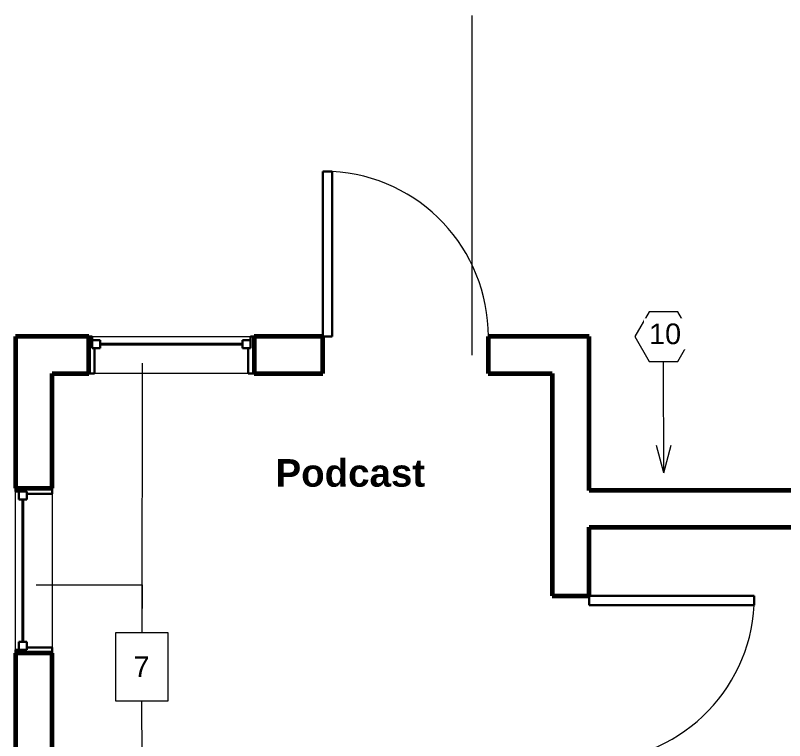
# Model space of a CAD drawing. Header units: inches. Extents: x -827 to 154, y -802 to 207.
# Drawn here: x -624.1 to -456.5, y -567.5 to -409.5 of the extents above; entities that cross this region are included whole.
import ezdxf

# ---------------------------------------------------------------- set-up
doc = ezdxf.new("R2010")
doc.units = ezdxf.units.IN
doc.header["$MEASUREMENT"] = 0
for name, color, linetype, lineweight in [('A-ANNO-NOTE', 131, 'Continuous', 9), ('A-AREA', 32, 'Continuous', 9), ('A-AREA-IDEN', 2, 'Continuous', 9), ('A-DOOR', 31, 'Continuous', 18), ('A-GLAZ', 151, 'Continuous', 18), ('A-WALL', 113, 'Continuous', 18)]:
    doc.layers.add(name, color=color, linetype=linetype, lineweight=lineweight)
doc.styles.add('Arial', font='arial.ttf', dxfattribs={"height": 4.5})
doc.styles.add('Arial_B', font='arialbd.ttf', dxfattribs={"height": 6})

# ---------------------------------------------------------------- blocks, each defined once
blk = doc.blocks.new('Single-Flush - 36_ x 84_-365098-Level 1')
at = {"layer": 'A-DOOR', "lineweight": 30}
for p, q in [((16, -4), (16, -40.01)), ((18, -4), (16, -4)), ((18, -4), (18, -40.01)), ((18, -40.01), (16, -40.01))]:
    blk.add_line(p, q, dxfattribs=at)
at = {"layer": 'A-DOOR', "lineweight": 9}
blk.add_arc((18, -4), 36.07, 180, 266.8211, dxfattribs=at)
blk = doc.blocks.new('Fixed - 36_ x 48_-368177-Level 1')
at = {"layer": 'A-GLAZ', "lineweight": 30}
for p, q in [((-19.5, 4), (-18.75, 4)), ((-18.75, 1.5), (-18.75, 4)), ((15.75, 1.5), (15.75, 4)), ((16.5, 4), (15.75, 4)), ((-18.75, 3.25), (-18.75, 1.5)), ((-18.75, 3.25), (-17, 3.25)), ((-17, 3.25), (-17, 1.5)), ((14, 3.25), (14, 1.5)), ((15.75, 3.25), (14, 3.25)), ((15.75, 3.25), (15.75, 1.5)), ((-18.75, 1.5), (-17, 1.5)), ((-18.75, 1.5), (-18.25, 1.5)), ((-18.25, -4), (-18.25, 1.5)), ((15.75, 1.5), (14, 1.5)), ((15.25, 1.5), (15.75, 1.5)), ((15.25, 1.5), (15.25, -4)), ((-18.25, -4), (-19.5, -4)), ((15.25, -4), (16.5, -4))]:
    blk.add_line(p, q, dxfattribs=at)
at = {"layer": 'A-GLAZ', "lineweight": 40}
blk.add_line((-17, 2.375), (14, 2.375), dxfattribs=at)
blk = doc.blocks.new('ELECTRICAL NOTES - 10-422646-Level 1')
at = {"layer": 'A-ANNO-NOTE'}
for p, q in [((-0.0649, 0.1125), (-0.1299, 0)), ((0.0649, 0.1125), (-0.0649, 0.1125)), ((0.1299, 0), (0.0649, 0.1125)), ((-0.1299, 0), (-0.0649, -0.1125)), ((0.0649, -0.1125), (0.1299, 0)), ((-0.0649, -0.1125), (0.0649, -0.1125))]:
    blk.add_line(p, q, dxfattribs=at)

msp = doc.modelspace()

# ---------------------------------------------------------------- linework, layer by layer
at = {"layer": 'A-ANNO-NOTE'}
for p, q in [((-596.490192, -485.25273), (-596.586272, -543.945762)), ((-482.817682, -509.152245), (-482.905186, -484.875076)), ((-482.817682, -509.152245), (-484.446993, -503.158079)), ((-482.817682, -509.152245), (-481.231624, -503.146489)), ((-619.588817, -533.520568), (-596.490192, -533.520568)), ((-596.490192, -533.520568), (-596.586272, -543.945762)), ((-596.490192, -589.840405), (-596.586272, -558.882455))]:
    msp.add_line(p, q, dxfattribs=at)
at = {"layer": 'A-ANNO-NOTE', "flags": 128}
msp.add_lwpolyline([(-602.240445, -543.945762), (-590.932099, -543.945762), (-590.932099, -558.882455), (-602.240445, -558.882455)], close=True, dxfattribs=at)
at = {"layer": 'A-AREA'}
msp.add_line((-524.645614, -409.476424), (-524.645614, -483.476424), dxfattribs=at)
at = {"layer": 'A-WALL', "lineweight": 60}
for p, q in [((-624.145614, -479.476424), (-624.145614, -512.476424)), ((-608.145614, -479.476424), (-624.145614, -479.476424)), ((-608.145614, -487.476424), (-608.145614, -479.476424)), ((-557.145614, -479.476424), (-572.145614, -479.476424)), ((-572.145614, -479.476424), (-572.145614, -487.476424)), ((-557.145614, -487.476424), (-557.145614, -479.476424)), ((-499.145614, -479.476424), (-521.145614, -479.476424)), ((-521.145614, -479.476424), (-521.145614, -487.476424)), ((-499.145614, -512.976424), (-499.145614, -479.476424)), ((-616.145614, -512.476424), (-616.145614, -487.476424)), ((-616.145614, -487.476424), (-608.145614, -487.476424)), ((-572.145614, -487.476424), (-557.145614, -487.476424)), ((-521.145614, -487.476424), (-507.145614, -487.476424)), ((-507.145614, -487.476424), (-507.145614, -535.976424)), ((-624.145614, -512.476424), (-616.145614, -512.476424)), ((-306.895614, -512.976424), (-499.145614, -512.976424)), ((-499.145614, -535.976424), (-499.145614, -520.976424)), ((-499.145614, -520.976424), (-306.895614, -520.976424)), ((-507.145614, -535.976424), (-499.145614, -535.976424)), ((-616.145614, -548.476424), (-624.145614, -548.476424)), ((-624.145614, -548.476424), (-624.145614, -575.976424)), ((-616.145614, -575.976424), (-616.145614, -548.476424))]:
    msp.add_line(p, q, dxfattribs=at)
at = {"layer": 'A-WALL'}
for p, q in [((-608.145614, -479.476424), (-572.145614, -479.476424)), ((-572.145614, -487.476424), (-608.145614, -487.476424)), ((-624.145614, -548.476424), (-624.145614, -512.476424)), ((-616.145614, -512.476424), (-616.145614, -548.476424))]:
    msp.add_line(p, q, dxfattribs=at)

# ---------------------------------------------------------------- block references
at = {"layer": 'A-ANNO-NOTE', "xscale": 48, "yscale": 48, "zscale": 48}
msp.add_blockref('ELECTRICAL NOTES - 10-422646-Level 1', (-482.905186, -479.476424), dxfattribs=at)
at = {"layer": 'A-DOOR'}
for p, rotation in [((-539.145614, -483.476424), 180), ((-503.145614, -553.976424), 89.99999999999991)]:
    msp.add_blockref('Single-Flush - 36_ x 84_-365098-Level 1', p, dxfattribs=dict(at, rotation=rotation))
at = {"layer": 'A-GLAZ'}
msp.add_blockref('Fixed - 36_ x 48_-368177-Level 1', (-588.645614, -483.476424), dxfattribs=at)
at = {"layer": 'A-GLAZ', "rotation": 89.99999999999991}
msp.add_blockref('Fixed - 36_ x 48_-368177-Level 1', (-620.145614, -528.976424), dxfattribs=at)

# ---------------------------------------------------------------- texts
at = {"layer": 'A-AREA-IDEN', "insert": (-567.460002, -506.167612), "char_height": 6, "width": 39.39, "attachment_point": 1, "style": 'Arial_B'}
msp.add_mtext('Podcast', dxfattribs=at)

# ---------------------------------------------------------------- next in the draw order: texts
at = {"layer": 'A-ANNO-NOTE', "char_height": 4.5, "attachment_point": 1, "style": 'Arial', "bg_fill": 3, "box_fill_scale": 1.25, "bg_fill_color": 256, "bg_fill_true_color": 13158600, "bg_fill_transparency": 0}
for s, insert, width in [('10', (-486.071131, -476.613121), 8.484), ('7', (-598.400445, -549.160762), 4.242)]:
    msp.add_mtext(s, dxfattribs=dict(at, insert=insert, width=width))

doc.saveas('drawing.dxf')
